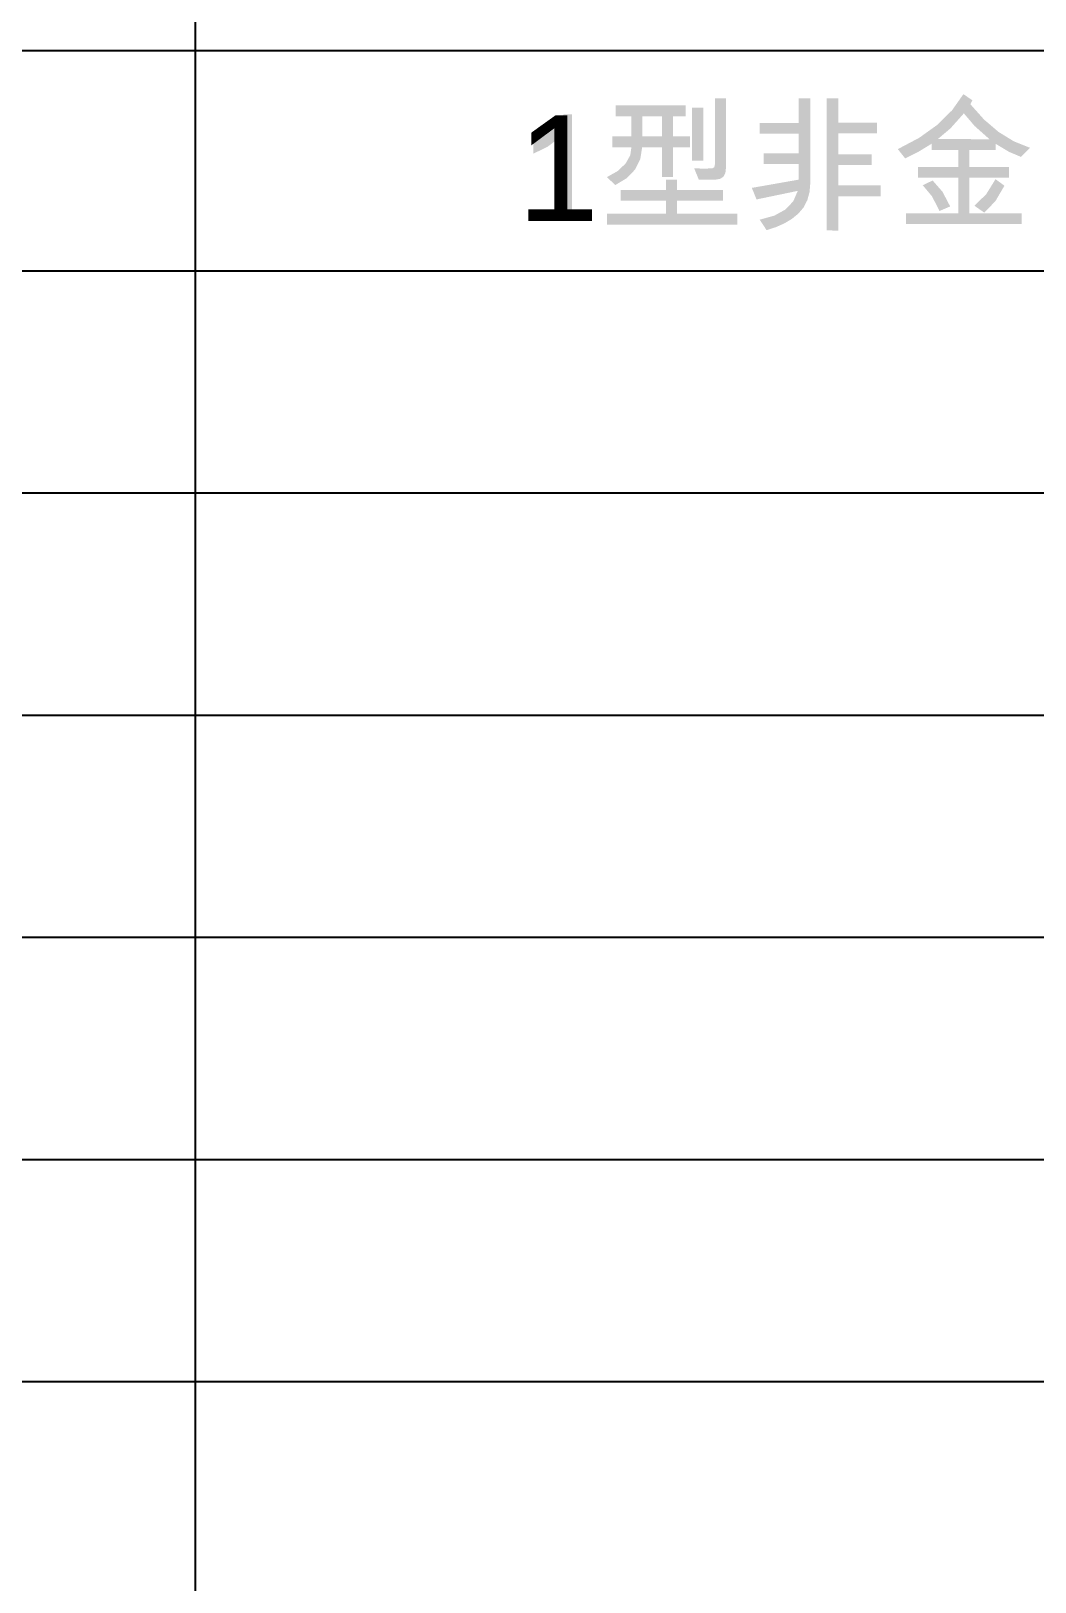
# Model space of a CAD drawing. Extents: x 3 to 592, y 5 to 207.
# Drawn here: x 389.23 to 405.97, y 79.53 to 105.38 of the extents above; entities that cross this region are included whole.
import ezdxf

# ---------------------------------------------------------------- set-up
doc = ezdxf.new("R2010")
doc.units = 0
doc.layers.get('0').update_dxf_attribs({"linetype": 'CONTINUOUS'})

msp = doc.modelspace()

# ---------------------------------------------------------------- hatches: boundary and pattern name
h = msp.add_hatch(color=7)
h.paths.add_polyline_path([(400.819515, 103.106943), (400.809188, 103.020213), (400.778243, 102.958391), (400.72673, 102.921373), (400.654701, 102.909057), (400.365313, 102.909057), (400.287592, 103.097573), (400.418712, 103.090682), (400.48162, 103.090407), (400.596824, 103.097573), (400.625349, 103.116245), (400.634858, 103.165923), (400.634858, 104.261188), (400.819515, 104.261188)])
h.paths.add_polyline_path([(400.216485, 103.448145), (399.93757, 103.448145), (399.93757, 102.953705), (399.752362, 102.953705), (399.752362, 103.448145), (399.421633, 103.448145), (399.389266, 103.248054), (399.303673, 103.076075), (399.164749, 102.932208), (398.972392, 102.816453), (398.833486, 102.949296), (399.01456, 103.051339), (399.146025, 103.176948), (399.22292, 103.313373), (399.241937, 103.448145), (398.921681, 103.448145), (398.921681, 103.627842), (399.239732, 103.627842), (399.239732, 103.964634), (398.976802, 103.964634), (398.976802, 104.143779), (400.144276, 104.143779), (400.144276, 103.964634), (399.93757, 103.964634), (399.93757, 103.627842), (400.216485, 103.627842)])
h.paths.add_polyline_path([(399.752362, 103.627842), (399.752362, 103.964634), (399.423287, 103.964634), (399.423287, 103.627842)])
h.paths.add_polyline_path([(400.438625, 103.223801), (400.253417, 103.223801), (400.253417, 104.105194), (400.438625, 104.105194)])
h.paths.add_polyline_path([(401.007479, 102.156648), (398.833486, 102.156648), (398.833486, 102.3391), (399.817405, 102.3391), (399.817405, 102.557382), (399.063894, 102.557382), (399.063894, 102.737078), (399.817405, 102.737078), (399.817405, 102.904647), (400.002614, 102.904647), (400.002614, 102.737078), (400.768803, 102.737078), (400.768803, 102.557382), (400.002614, 102.557382), (400.002614, 102.3391), (401.007479, 102.3391)])
h = msp.add_hatch(color=7)
h.paths.add_polyline_path([(403.397558, 102.630693), (402.694758, 102.630693), (402.694758, 102.057981), (402.497974, 102.060185), (402.497974, 104.263393), (402.690348, 104.263393), (402.690348, 103.85825), (403.33527, 103.85825), (403.33527, 103.679656), (402.690348, 103.679656), (402.690348, 103.330185), (403.247627, 103.330185), (403.247627, 103.149387), (402.692553, 103.149387), (402.692553, 102.811492), (403.397558, 102.811492)])
h.paths.add_polyline_path([(402.225674, 102.855038), (402.213289, 102.701455), (402.176202, 102.564823), (402.114518, 102.44514), (402.028339, 102.342408), (401.921265, 102.25467), (401.796828, 102.179179), (401.655028, 102.115987), (401.495865, 102.065146), (401.381763, 102.239882), (401.623609, 102.305907), (401.810058, 102.408002), (401.941109, 102.546064), (402.016763, 102.71999), (401.328295, 102.576674), (401.250574, 102.769599), (402.031646, 102.906852), (402.031646, 103.165923), (401.449563, 103.165923), (401.446807, 103.347273), (402.031646, 103.347273), (402.031646, 103.67249), (401.379558, 103.67249), (401.379558, 103.853289), (402.0333, 103.853289), (402.0333, 104.263393), (402.225674, 104.263393)])
h = msp.add_hatch(color=7)
h.paths.add_polyline_path([(405.888508, 103.438775), (405.73968, 103.285537), (405.536282, 103.372216), (405.319654, 103.502716), (405.319654, 103.403497), (404.878682, 103.403497), (404.878682, 103.116865), (405.54014, 103.116865), (405.54014, 102.939374), (404.878682, 102.939374), (404.878682, 102.344061), (405.749602, 102.344061), (405.749602, 102.16657), (403.823105, 102.16657), (403.823105, 102.344061), (404.694576, 102.344061), (404.694576, 102.939374), (404.022644, 102.939374), (404.022644, 103.116865), (404.694576, 103.116865), (404.694576, 103.403497), (404.251399, 103.403497), (404.251399, 103.507125), (404.03236, 103.373525), (403.808773, 103.260181), (403.685301, 103.415624), (404.043229, 103.605285), (404.34483, 103.821249), (404.590207, 104.063569), (404.779463, 104.332295), (404.929945, 104.228666), (404.895218, 104.164725), (405.123826, 103.908514), (405.365612, 103.702118), (405.620523, 103.545538)])
h.paths.add_polyline_path([(405.217128, 103.578783), (404.967979, 103.799476), (404.786629, 104.011487), (404.563387, 103.761649), (404.356681, 103.587052)])
h.paths.add_polyline_path([(405.463521, 102.805428), (405.312488, 102.547873), (405.126729, 102.35729), (404.961915, 102.473046), (405.159181, 102.66287), (405.314693, 102.91512)])
h.paths.add_polyline_path([(404.558426, 102.460919), (404.380383, 102.383749), (404.2576, 102.625663), (404.100917, 102.814248), (404.266282, 102.89252), (404.430337, 102.704832)])
h = msp.add_hatch(color=7)
h.dxf.hatch_style = 2
h.paths.add_polyline_path([(398.249153, 102.218384), (398.035282, 102.218384), (398.035282, 103.601383), (397.848006, 103.458687), (397.606988, 103.339556), (397.606988, 103.549569), (397.776779, 103.644654), (397.917322, 103.750487), (398.028512, 103.867069), (398.110247, 103.9944), (398.249153, 103.9944)])

# ---------------------------------------------------------------- linework, layer by layer
at = {"color": 7}
for points in [[(391.967848, 204.893333), (391.967848, 8.925278)], [(302.115348, 105.057222), (473.988681, 105.057222)], [(302.115348, 101.388333), (473.988681, 101.388333)], [(302.115348, 97.684167), (473.988681, 97.684167)], [(302.115348, 93.98), (473.988681, 93.98)], [(302.115348, 90.275833), (473.988681, 90.275833)], [(302.115348, 86.571667), (473.988681, 86.571667)], [(302.115348, 82.8675), (473.988681, 82.8675)]]:
    msp.add_lwpolyline(points, dxfattribs=at)

# ---------------------------------------------------------------- texts
at = {"color": 7, "insert": (397.337443, 103.977546), "char_height": 1.759169, "attachment_point": 1}
msp.add_mtext('{\\fArialUnicodeMS|b0|i0|c0;1}', dxfattribs=at)

doc.saveas('drawing.dxf')
